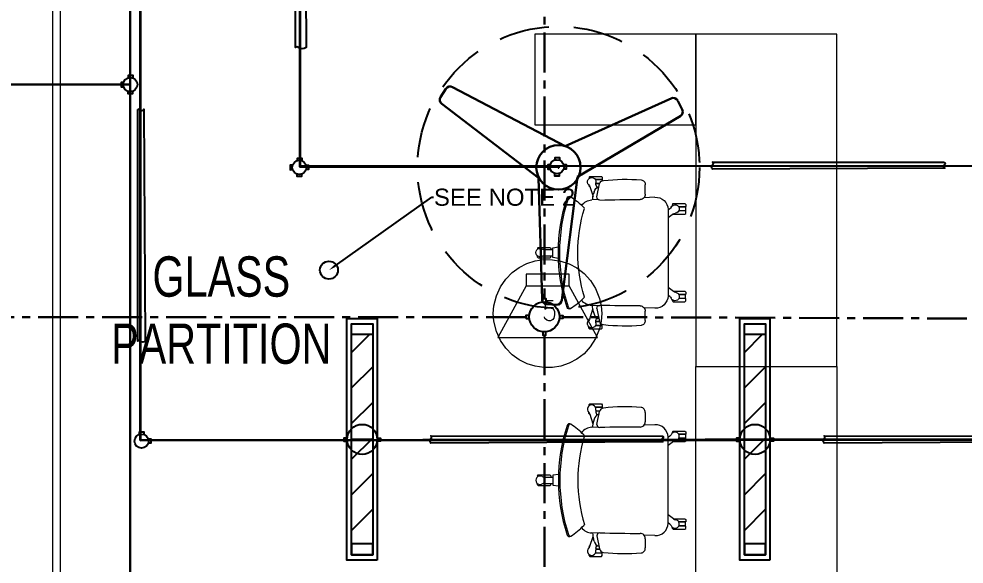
# Model space of a CAD drawing. Header units: inches. Extents: x 112 to 4169, y -2569 to 841.
# Drawn here: x 1908.6 to 2096.3, y -994.5 to -886.2 of the extents above; entities that cross this region are included whole.
import ezdxf
from ezdxf import colors
from ezdxf.entities.mleader import LeaderData, LeaderLine
from ezdxf.math import Vec2, Vec3

# ---------------------------------------------------------------- set-up
doc = ezdxf.new("R2010")
doc.units = ezdxf.units.IN
doc.header["$MEASUREMENT"] = 0
doc.linetypes.add('Bathroom _ King & Twin$0$CENTER', pattern=[50.8, 31.75, -6.35, 6.35, -6.35])
doc.linetypes.add('DASHED', pattern=[0.75, 0.5, -0.25])
doc.layers.add('Cables', color=7, linetype='Continuous')
doc.layers.add('PVC Conduit and Circular Boxes', color=7, linetype='Continuous')
for name, color, linetype, lineweight in [('DOOR_GLASS', 140, 'Continuous', 15), ('E-CF-Ceiling-Fan', 42, 'Continuous', 30), ('ID-FURN', 7, 'Continuous', 15), ('Text', 252, 'Continuous', 15)]:
    doc.layers.add(name, color=color, linetype=linetype, lineweight=lineweight)
doc.styles.get("Standard").update_dxf_attribs({"font": 'arial.ttf'})
doc.styles.add('Swiss721', font='swisscl.ttf')

# ---------------------------------------------------------------- blocks, each defined once
blk = doc.blocks.new('ch-1')
at = {"layer": 'ID-FURN', "color": 252, "lineweight": 13}
for p, q in [((300.3, 344.5), (296.8, 340.7)), ((353.2, 344.5), (300.3, 344.5)), ((356.8, 340.7), (353.2, 344.5)), ((296.8, 340.7), (296.8, 331)), ((296.8, 331), (297.8, 330)), ((297.8, 330), (328.3, 330)), ((297.8, 329), (297.8, 324.4)), ((297.8, 329), (327.8, 329)), ((308.6, 312.4), (326.6, 312.4)), ((308.9, 311.3), (326.5, 311.3)), ((325.7, 307.1), (321.2, 293.8)), ((356.8, 300.6), (353.2, 296.8)), ((356.8, 340.7), (356.8, 336.1)), ((356.8, 300.6), (356.8, 305.2)), ((322.2, 296.8), (316, 296.8)), ((352.6, 298.3), (338.8, 254.6)), ((353.2, 296.8), (352.1, 296.8)), ((-76.1, 221.9), (-79.7, 218.1)), ((-79.7, 218.1), (-79.7, 208.4)), ((-23.3, 221.9), (-76.1, 221.9)), ((-19.7, 218.1), (-23.3, 221.9)), ((-19.7, 218.1), (-19.7, 213)), ((-79.7, 208.4), (-78.7, 207.4)), ((-79.7, 187.7), (-78.7, 188.7)), ((-79.7, 178), (-79.7, 187.7)), ((-76.1, 174.2), (-79.7, 178)), ((-78.7, 207.4), (-48.2, 207.4)), ((-78.7, 206.3), (-78.7, 189.7)), ((-78.7, 206.3), (-48.7, 206.3)), ((-78.7, 189.7), (-48.7, 189.7)), ((-78.7, 188.7), (-48.2, 188.7)), ((-22.8, 174.2), (-76.1, 174.2)), ((-24.5, 175.5), (0, 157.3)), ((559, 14.7), (520.5, 15)), ((533.3, 24.3), (529.8, 20.5)), ((529.8, 20.5), (529.8, 14.9)), ((586.2, 24.3), (533.3, 24.3)), ((589.8, 20.5), (586.2, 24.3)), ((589.8, 20.5), (589.8, 16)), ((559, -13.7), (520.5, -14)), ((529.8, -19.6), (529.8, -13.9)), ((533.3, -23.4), (529.8, -19.6)), ((586.2, -23.4), (533.3, -23.4)), ((589.8, -19.6), (586.2, -23.4)), ((589.8, -19.6), (589.8, -15)), ((-24.5, -175), (0, -156.8)), ((-76.1, -173.7), (-79.7, -177.5)), ((-79.7, -177.5), (-79.7, -187.2)), ((-79.7, -187.2), (-78.7, -188.2)), ((-79.7, -207.9), (-78.7, -206.9)), ((-79.7, -217.6), (-79.7, -207.9)), ((-78.7, -188.2), (-48.2, -188.2)), ((-78.7, -189.2), (-48.7, -189.2)), ((-78.7, -205.8), (-78.7, -189.2)), ((-78.7, -205.8), (-48.7, -205.8)), ((-78.7, -206.9), (-48.2, -206.9)), ((-22.8, -173.7), (-76.1, -173.7)), ((-19.7, -217.6), (-19.7, -212.6)), ((-7.9, -197.9), (0, -192.2)), ((-76.1, -221.4), (-79.7, -217.6)), ((-23.3, -221.4), (-76.1, -221.4)), ((-19.7, -217.6), (-23.3, -221.4)), ((352.6, -297.8), (338.8, -254.1)), ((322.2, -296.3), (316, -296.3)), ((325.7, -306.6), (321.2, -293.4)), ((353.2, -296.3), (352.1, -296.3)), ((356.8, -300.1), (353.2, -296.3)), ((296.8, -330.5), (297.8, -329.5)), ((296.8, -340.2), (296.8, -330.5)), ((300.3, -344), (296.8, -340.2)), ((297.8, -328.5), (297.8, -323.9)), ((297.8, -328.5), (327.8, -328.5)), ((297.8, -329.5), (328.3, -329.5)), ((308.6, -311.9), (326.6, -311.9)), ((308.9, -310.8), (326.5, -310.8)), ((356.8, -340.2), (353.2, -344)), ((356.8, -300.1), (356.8, -304.7)), ((356.8, -340.2), (356.8, -335.7)), ((353.2, -344), (300.3, -344))]:
    blk.add_line(p, q, dxfattribs=at)
at = {"layer": 'ID-FURN', "color": 252}
for p, q in [((103.8, 264.3), (103.4, 306.4)), ((334.1, 275.2), (336.4, 265.8)), ((59.4, 250.7), (108.5, 248.6)), ((315.6, 239.8), (344.3, 238.6)), ((-7.9, 198.4), (0, 192.7)), ((0, 195.9), (0, -195.9)), ((59.4, -250.2), (108.5, -248.1)), ((315.6, -239.4), (344.3, -238.1)), ((103.4, -305.9), (103.8, -263.8)), ((334.1, -274.7), (336.4, -265.3))]:
    blk.add_line(p, q, dxfattribs=at)
for points in [[(320.9, 252), (309.1, 310.4)], [(320.9, -251.5), (309.1, -309.9)]]:
    blk.add_lwpolyline(points, dxfattribs=at)
at = {"layer": 'ID-FURN', "color": 252, "lineweight": 13}
blk.add_lwpolyline([(494.6, -25.6), (520.5, -21.8), (520.5, 22.3), (494.6, 26.1)], dxfattribs=at)
at = {"layer": 'ID-FURN', "color": 252}
for centre, radius, start, end in [((123.4, 308.5), 20.1, 95.0446, 186.0128), ((193.8, -510.8), 842.5, 83.3556, 94.9128), ((290, 306.5), 19.6, 11.3923, 86.0755), ((125.9, 262.4), 22.2, 175.0498, 270.9397), ((303.1, 267.6), 31.9, 13.7582, 74.5871), ((109.5, 210.3), 233.5, 7.127, 13.7582), ((57, 193.7), 57, 87.5809, 177.8265), ((147, -5274.9), 5515.2, 88.3219, 90.2152), ((309, 250), 12.1, 267.6468, 9.6188), ((341.6, 178.9), 59.8, 36.272, 87.3972), ((596.7, 1.2), 296.9, 122.0525, 136.7624), ((445.4, 243.8), 11.1, 21.1039, 124.6268), ((439.4, 241.8), 11.1, 21.1039, 91.3806), ((-305.9, 0.2), 794.5, 341.9963, 18.0037), ((-305.9, 0.2), 800.8, 341.9963, 18.0037), ((391.5, 194.2), 15.3, 136.9683, 155.6038), ((-286, 0.2), 693.1, 343.2048, 16.7952), ((57, -193.2), 57, 182.1735, 272.4191), ((391.5, -193.7), 15.3, 204.3962, 223.0317), ((596.7, -0.8), 296.9, 223.2376, 237.9475), ((125.9, -261.9), 22.2, 89.0603, 184.9502), ((147, 5275.4), 5515.2, 269.7848, 271.6781), ((309, -249.5), 12.1, 350.3812, 92.3532), ((109.5, -209.8), 233.5, 346.2418, 352.873), ((341.6, -178.9), 59.8, 272.6028, 324.0692), ((439.4, -241.3), 11.1, 268.6194, 338.8961), ((445.4, -243.3), 11.1, 235.3732, 338.8961), ((303.1, -267.1), 31.9, 285.413, 346.2418), ((123.4, -308), 20.1, 173.9872, 264.9554), ((193.8, 511.3), 842.5, 265.0872, 276.6444), ((290, -306), 19.6, 273.9245, 348.6077)]:
    blk.add_arc(centre, radius, start, end, dxfattribs=at)
at = {"layer": 'ID-FURN', "color": 252, "lineweight": 13}
for centre, radius, start, end in [((306.6, 313.2), 20, 342.2096, 8.7154), ((345, 320.7), 19.1, 310.5325, 193.4675), ((371.6, 292), 20, 135.2846, 161.7905), ((-31.5, 198), 19.1, 22.5325, 265.4675), ((-36.3, 159.2), 20, 54.2096, 80.7154), ((3.9, 214.5), 20, 207.2846, 233.7904), ((559, 34.7), 20, 270.2096, 296.7154), ((577.9, 0.5), 19.1, 238.5325, 121.4675), ((559, -33.7), 20, 63.2846, 89.7905), ((-31.5, -197.5), 19.1, 94.5325, 337.4675), ((-36.3, -158.7), 20, 279.2846, 305.7904), ((3.9, -214), 20, 126.2096, 152.7154), ((371.6, -291.5), 20, 198.2096, 224.7154), ((306.6, -312.7), 20, 351.2846, 17.7904), ((345, -320.2), 19.1, 166.5325, 49.4675)]:
    blk.add_arc(centre, radius, start, end, dxfattribs=at)
blk = doc.blocks.new('CF')
for p, q in [((-23.84, 14.22), (-22.76, 15.89)), ((1.35, 4.29), (-21.39, 16.19)), ((1.35, 4.29), (22.9, 13.97)), ((24.1, 13.48), (25.01, 11.71)), ((-4.07, -2.11), (-23.55, 12.84)), ((3.87, -1.9), (24.71, 10.43)), ((3.87, -1.9), (0.65, -26.82)), ((-4.07, -2.11), (-3.33, -26.62)), ((-0.39, -27.76), (-2.38, -27.66))]:
    blk.add_line(p, q)
for radius in [4.48, 0.0888]:
    blk.add_circle((0, 0), radius)
for centre, radius, start, end in [((-21.93, 15.35), 0.996, 57.1351, 147.1351), ((-23.01, 13.68), 0.996, 147.1351, 237.1351), ((23.21, 13.03), 0.996, 27.1351, 117.1351), ((24.09, 11.25), 1.03, 299.2548, 26.4357), ((-2.33, -26.67), 0.996, 177.1351, 267.1351), ((-0.34, -26.77), 0.996, 267.1351, 357.1351)]:
    blk.add_arc(centre, radius, start, end)

msp = doc.modelspace()

# ---------------------------------------------------------------- hatches: boundary and pattern name
h = msp.add_hatch()
h.set_pattern_fill('ANSI31', color=256, scale=40)
h.set_pattern_definition([(45, (1748.7855, -1072.263), (-3.53553, 3.53553), [])])
h.paths.add_polyline_path([(1978.84, -948.92), (1974.64, -948.92), (1974.64, -990.53), (1978.84, -990.53)])
h = msp.add_hatch()
h.set_pattern_fill('ANSI31', color=256, scale=40)
h.set_pattern_definition([(45, (1826.7855, -1072.263), (-3.53553, 3.53553), [])])
h.paths.add_polyline_path([(2056.84, -948.92), (2052.64, -948.92), (2052.64, -990.53), (2056.84, -990.53)])

# ---------------------------------------------------------------- linework, layer by layer
for p, q in [((1974.64, -969.73), (1978.84, -969.73)), ((2052.64, -969.73), (2056.84, -969.73))]:
    msp.add_line(p, q)
at = {"lineweight": 15}
for points in [[(2009.31, -936.95), (2009.31, -939.23), (2003.67, -949.55), (2023.47, -949.55)], [(2017.83, -936.95), (2009.31, -936.95)], [(2009.31, -939.23), (2017.83, -939.23), (2017.83, -936.95)], [(2023.47, -949.55), (2017.83, -939.23)]]:
    msp.add_lwpolyline(points, dxfattribs=at)
for points in [[(2012.62, -942.44), (2012.62, -941.77), (2013.21, -941.77), (2013.21, -942.44)], [(2009.94, -945.15), (2009.26, -945.15), (2009.27, -945.75), (2009.95, -945.74)], [(2015.89, -945.15), (2016.56, -945.15), (2016.56, -945.75), (2015.88, -945.74)], [(2012.62, -948.38), (2012.62, -949.06), (2013.21, -949.06), (2013.21, -948.38)], [(1973.77, -969.5), (1973.09, -969.5), (1973.09, -970.1), (1973.77, -970.09)], [(1979.71, -969.5), (1980.39, -969.5), (1980.38, -970.1), (1979.71, -970.09)], [(2051.77, -969.5), (2051.09, -969.5), (2051.09, -970.1), (2051.77, -970.09)], [(2057.71, -969.5), (2058.39, -969.5), (2058.38, -970.1), (2057.71, -970.09)]]:
    msp.add_lwpolyline(points)
for points in [[(1979.7, -993.73), (1973.7, -993.73), (1973.7, -945.73), (1979.7, -945.73)], [(2057.7, -993.73), (2051.7, -993.73), (2051.7, -945.73), (2057.7, -945.73)], [(1978.84, -992.67), (1974.64, -992.67), (1974.64, -946.78), (1978.84, -946.78)], [(1974.64, -946.78), (1978.84, -946.78), (1978.84, -948.92), (1974.64, -948.92)], [(2056.84, -992.67), (2052.64, -992.67), (2052.64, -946.78), (2056.84, -946.78)], [(2052.64, -946.78), (2056.84, -946.78), (2056.84, -948.92), (2052.64, -948.92)], [(1974.64, -992.67), (1978.84, -992.67), (1978.84, -990.53), (1974.64, -990.53)], [(2052.64, -992.67), (2056.84, -992.67), (2056.84, -990.53), (2052.64, -990.53)]]:
    msp.add_lwpolyline(points, close=True)
at = {"linetype": 'DASHED', "ltscale": 20}
msp.add_circle((2015.72, -915.73), 28, dxfattribs=at)
for centre, radius in [((1970.14, -936.14), 1.78), ((2012.91, -945.41), 2.99), ((1976.74, -969.76), 2.99), ((2054.74, -969.76), 2.99)]:
    msp.add_circle(centre, radius)
at = {"lineweight": 15}
for points, knots in [([(2024.31, -944.75), (2024.31, -944.75), (2024.19, -943.25), (2024.19, -943.25), (2024.19, -943.25), (2023.89, -941.75), (2023.89, -941.75), (2020.36, -930.71), (2004.85, -931.77), (2002.89, -943.25), (2002.89, -943.25), (2002.77, -944.75), (2002.77, -944.75), (2002.77, -944.75), (2002.89, -946.31), (2002.89, -946.31), (2004.94, -957.79), (2020.28, -958.81), (2023.89, -947.81), (2023.89, -947.81), (2024.19, -946.31), (2024.19, -946.31), (2024.19, -946.31), (2024.31, -944.75), (2024.31, -944.75)], [0, 0, 0, 0, 1, 1, 1, 2, 2, 2, 3, 3, 3, 4, 4, 4, 5, 5, 5, 6, 6, 6, 7, 7, 7, 8, 8, 8, 8]), ([(2014.65, -942.23), (2014.65, -942.23), (2013.21, -942.23), (2013.21, -942.23), (2013.21, -942.23), (2013.03, -943.91), (2013.03, -943.91), (2013.03, -943.91), (2013.21, -943.73), (2013.21, -943.73), (2015.86, -942.45), (2015.26, -947.75), (2013.03, -945.77), (2013.03, -945.77), (2012.91, -945.41), (2012.91, -945.41)], [0, 0, 0, 0, 1, 1, 1, 2, 2, 2, 3, 3, 3, 4, 4, 4, 5, 5, 5, 5])]:
    msp.add_open_spline(points, degree=3, knots=knots, dxfattribs=at)
at = {"layer": 'Cables', "color": 192, "lineweight": 30}
for p, q in [((1930.7, -1018.7), (1930.7, -696.45)), ((1883.03, -899.28), (1930.7, -899.28))]:
    msp.add_line(p, q, dxfattribs=at)
at = {"layer": 'Cables', "color": 3}
for p, q in [((1964.44, -726.16), (1964.44, -915.42)), ((1964.28, -726.35), (1964.28, -915.62)), ((1932.65, -970.01), (1932.65, -754.25)), ((1964.28, -915.62), (2015.42, -915.62)), ((1964.44, -915.42), (2171.62, -915.42)), ((1932.65, -970.01), (1980.39, -969.93)), ((1980.39, -969.93), (2051.09, -969.93)), ((2051.09, -969.93), (2136.39, -969.8))]:
    msp.add_line(p, q, dxfattribs=at)
at = {"layer": 'Cables', "color": 1}
for q in [(1932.78, -754.12), (2325.35, -969.34)]:
    msp.add_line((1932.78, -969.87), q, dxfattribs=at)
at = {"layer": 'Cables', "color": 136, "linetype": 'Bathroom _ King & Twin$0$CENTER', "lineweight": 30, "ltscale": 0.25}
for p, q in [((2012.91, -774.67), (2012.91, -941.77)), ((2009.27, -945.45), (1781.97, -945.45)), ((2185.73, -946.07), (2016.56, -945.45)), ((2012.91, -949.06), (2012.91, -1018.51))]:
    msp.add_line(p, q, dxfattribs=at)
at = {"layer": 'DOOR_GLASS'}
for p, q in [((1915.28, -884.24), (1915.28, -1006.24)), ((1916.78, -884.24), (1916.78, -1006.24))]:
    msp.add_line(p, q, dxfattribs=at)
at = {"layer": 'ID-FURN'}
for points in [[(2043.01, -907.27), (2043.01, -889.27), (2011.01, -889.27), (2011.01, -907.27)], [(2071.01, -955.27), (2071.01, -889.27), (2043.01, -889.27), (2043.01, -955.27)], [(2071.01, -955.27), (2071.01, -1021.27), (2043.01, -1021.27), (2043.01, -955.27)]]:
    msp.add_lwpolyline(points, close=True, dxfattribs=at)
at = {"layer": 'PVC Conduit and Circular Boxes'}
for points in [[(1963.55, -845.94, -0.56347), (1964.06, -845.94, 0.336482), (1965.35, -845.86), (1965.63, -891.94, -0.314286), (1964.06, -891.94, 0.605884), (1963.53, -891.94)], [(1932.22, -904.26, -0.56347), (1932.73, -904.26, 0.571886), (1933.4, -904.19), (1933.62, -950.26, -0.456322), (1932.73, -950.26, 0.605884), (1932.2, -950.26)], [(2092.33, -914.69, -0.56347), (2092.33, -915.2, 0.571886), (2092.4, -915.87), (2046.32, -916.09, -0.456322), (2046.33, -915.2, 0.605884), (2046.33, -914.68)], [(2036.37, -969.1, -0.56347), (2036.37, -969.6, 0.571886), (2036.44, -970.27), (1990.36, -970.5, -0.456322), (1990.37, -969.6, 0.605884), (1990.37, -969.08)], [(2114.47, -969.1, -0.56347), (2114.47, -969.6, 0.571886), (2114.54, -970.27), (2068.46, -970.5, -0.456322), (2068.47, -969.6, 0.605884), (2068.47, -969.08)]]:
    msp.add_lwpolyline(points, format="xyb", close=True, dxfattribs=at)
for points in [[(1929.36, -898.86), (1928.87, -898.87), (1928.88, -899.74), (1929.38, -899.74)], [(1930.31, -897.93), (1930.31, -897.44), (1931.18, -897.44), (1931.18, -897.96)], [(1931.14, -900.61), (1931.14, -901.1), (1930.27, -901.1), (1930.27, -900.61)], [(1963.87, -914.38), (1963.87, -913.89), (1964.74, -913.89), (1964.75, -914.41)], [(2015.03, -914.28), (2015.03, -913.79), (2015.9, -913.79), (2015.91, -914.31)], [(1962.92, -915.31), (1962.43, -915.32), (1962.44, -916.19), (1962.94, -916.18)], [(1965.6, -915.29), (1966.09, -915.29), (1966.09, -916.16), (1965.6, -916.16)], [(2014.08, -915.21), (2013.59, -915.22), (2013.6, -916.09), (2014.1, -916.08)], [(2016.76, -915.19), (2017.25, -915.19), (2017.25, -916.06), (2016.76, -916.06)], [(1964.7, -917.06), (1964.7, -917.55), (1963.83, -917.55), (1963.83, -917.06)], [(2015.86, -916.95), (2015.86, -917.45), (2014.99, -917.45), (2014.99, -916.95)], [(1932.53, -968.75), (1932.53, -968.26), (1933.41, -968.26), (1933.41, -968.78)], [(1934.26, -969.66), (1934.76, -969.66), (1934.76, -970.53), (1934.26, -970.53)]]:
    msp.add_lwpolyline(points, dxfattribs=at)
for centre in [(1930.7, -899.28), (1964.26, -915.73), (2015.42, -915.62), (1932.93, -970.1)]:
    msp.add_circle(centre, 1.4, dxfattribs=at)

# ---------------------------------------------------------------- block references
at = {"layer": 'E-CF-Ceiling-Fan', "lineweight": 0, "xscale": 0.9826591356573481, "yscale": 0.9826591356573481, "zscale": 0.9826591356486393}
msp.add_blockref('CF', (2015.72, -915.73), dxfattribs=at)
at = {"layer": 'ID-FURN', "yscale": 0.04400000005261973, "zscale": 0.044}
for p, xscale, rotation in [((2037.48, -932.69), -0.04399999999355417, 359.9871586803238), ((2037.48, -977.85), 0.04399999999355417, 180.0128413196762)]:
    msp.add_blockref('ch-1', p, dxfattribs=dict(at, xscale=xscale, rotation=rotation))

# ---------------------------------------------------------------- texts
at = {"layer": 'Text', "insert": (1948.77, -933.41), "char_height": 8, "width": 65.5935, "attachment_point": 2, "style": 'Swiss721'}
msp.add_mtext('GLASS PARTITION', dxfattribs=at)

# ---------------------------------------------------------------- leaders
ml = msp.add_multileader_mtext('Standard')
ml.set_content('SEE NOTE 2', color=256)
ml.set_leader_properties()
ml.build(insert=Vec2(0, 0))
ml.multileader.update_dxf_attribs({"dogleg_length": 0.36, "arrow_head_size": 1.5})
ctx = ml.context
ctx.base_point, ctx.char_height, ctx.arrow_head_size, ctx.landing_gap_size, ctx.plane_origin = Vec3(1990.9, -921.68), 3.408, 1.5, 0.09, Vec3(1970.14, -936.14)
notes = []
notes.append((ctx, [(0, (1, 1, 0), (1990.54, -921.68), (1, 0), 0.36, [(0, [(1970.14, -936.14)], 0, [])])]))
ctx.mtext.insert, ctx.mtext.flow_direction = Vec3(1990.99, -919.95), 5
for ctx, leaders in notes:
    for number, flags, end, landing, length, lines in leaders:
        leader = LeaderData()
        leader.index, (leader.has_last_leader_line, leader.has_dogleg_vector, leader.attachment_direction) = number, flags
        leader.last_leader_point, leader.dogleg_vector, leader.dogleg_length = Vec3(end), Vec3(landing), length
        for number, points, colour, breaks in lines:
            line = LeaderLine()
            line.index, line.vertices, line.color, line.breaks = number, Vec3.list(points), colors.encode_raw_color(colour), breaks
            leader.lines.append(line)
        ctx.leaders.append(leader)

doc.saveas('drawing.dxf')
